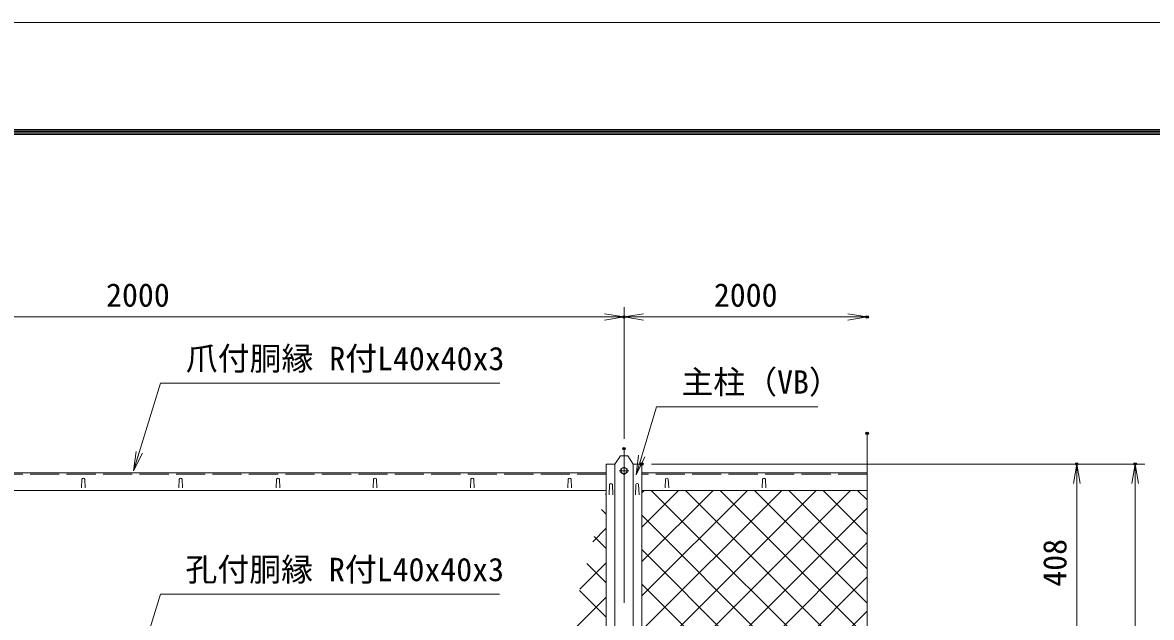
# Model space of a CAD drawing. Units: millimetres, scale not verified. Extents: x -4200 to 4200, y -2970 to 2970.
# Drawn here: x -2622 to -300, y 1747 to 2970 of the extents above; entities that cross this region are included whole.
import ezdxf
from ezdxf.enums import TextEntityAlignment as Align

# ---------------------------------------------------------------- set-up
doc = ezdxf.new("R2010")
doc.units = ezdxf.units.MM
doc.header["$LTSCALE"] = 10
doc.header["$PDMODE"] = 32
doc.header["$PDSIZE"] = 5
doc.linetypes.add('DASHED', pattern=[7.5, 6, -1.5])
doc.linetypes.add('USER1', pattern=[50.8, 31.75, -6.35, 6.35, -6.35])
for name, color, linetype, lineweight in [('0-0_D-STR1', 1, 'Continuous', 18), ('0-1_D-BMK', 2, 'USER1', 13), ('0-2_D-STR-DIM', 7, 'Continuous', 13), ('0-3_D-STR3', 3, 'Continuous', 13), ('0-7_D-STR-TXT', 7, 'Continuous', 13), ('0-8_0', 7, 'Continuous', 18), ('0-B_D-STR2', 7, 'Continuous', 13), ('0-C_D-TTL', 7, 'Continuous', 18)]:
    doc.layers.add(name, color=color, linetype=linetype, lineweight=lineweight)
doc.layers.add('0-9_Defpoints', color=7, linetype='Continuous')
doc.styles.add('ＭＳ ゴシック', font='')
doc.styles.get('ＭＳ ゴシック').set_extended_font_data('MS Gothic')

# ---------------------------------------------------------------- blocks, each defined once
blk = doc.blocks.new('_Open')
at = {"layer": '0-8_0'}
blk.add_line((-10, 1.667), (0, 0), dxfattribs=at)
blk.add_lwpolyline([(-10, -1.667), (0, 0), (-10, 0)], dxfattribs=at)

msp = doc.modelspace()

# ---------------------------------------------------------------- linework, layer by layer
at = {"layer": '0-0_D-STR1'}
for p, q in [((-1421.47, 2044.15), (-3359.97, 2044.15)), ((-1421.47, -506.02), (-1421.47, 2061.82)), ((-1403.97, -506.02), (-1403.97, 2061.82)), ((-1365.97, -506.02), (-1365.97, 2061.82)), ((-1348.47, -506.02), (-1348.47, 2061.82)), ((-884.97, 2044.15), (-1348.47, 2044.15)), ((-2499.97, 2031.02), (-2500.72, 2013.26)), ((-2493.97, 2031.02), (-2493.22, 2013.26)), ((-2299.97, 2031.02), (-2300.72, 2013.26)), ((-2293.97, 2031.02), (-2293.22, 2013.26)), ((-2099.97, 2031.02), (-2100.72, 2013.26)), ((-2093.97, 2031.02), (-2093.22, 2013.26)), ((-1899.97, 2031.02), (-1900.72, 2013.26)), ((-1893.97, 2031.02), (-1893.22, 2013.26)), ((-1699.97, 2031.02), (-1700.72, 2013.26)), ((-1693.97, 2031.02), (-1693.22, 2013.26)), ((-1499.97, 2031.02), (-1500.72, 2013.26)), ((-1493.97, 2031.02), (-1493.22, 2013.26)), ((-1414.97, 2019.9), (-1415.72, 1998.4)), ((-1408.97, 2019.9), (-1408.22, 1998.4)), ((-1360.97, 2019.9), (-1361.72, 1998.4)), ((-1354.97, 2019.9), (-1354.22, 1998.4)), ((-1299.97, 2031.02), (-1300.72, 2013.26)), ((-1293.97, 2031.02), (-1293.22, 2013.26)), ((-1099.97, 2031.02), (-1100.72, 2013.26)), ((-1093.97, 2031.02), (-1093.22, 2013.26)), ((-1421.47, 2007.89), (-3359.97, 2007.89)), ((-884.97, 2007.89), (-1348.47, 2007.89))]:
    msp.add_line(p, q, dxfattribs=at)
at = {"layer": '0-0_D-STR1', "linetype": 'DASHED'}
for p, q in [((-1421.47, 2041.43), (-3359.97, 2041.43)), ((-884.97, 2041.43), (-1348.47, 2041.43))]:
    msp.add_line(p, q, dxfattribs=at)
at = {"layer": '0-0_D-STR1'}
msp.add_lwpolyline([(-1421.47, 2061.82), (-1403.97, 2061.82), (-1392.47, 2078.72), (-1377.47, 2078.72), (-1365.97, 2061.82), (-1348.47, 2061.82)], dxfattribs=at)
for centre in [(-2496.97, 2029.77), (-2296.97, 2029.77), (-2096.97, 2029.77), (-1896.97, 2029.77), (-1696.97, 2029.77), (-1496.97, 2029.77), (-1411.97, 2018.65), (-1357.97, 2018.65), (-1296.97, 2029.77), (-1096.97, 2029.77)]:
    msp.add_arc(centre, 3.25, 22.61986, 157.38014, dxfattribs=at)
at = {"layer": '0-1_D-BMK'}
for p, q in [((-1384.97, 2093.79), (-1384.97, -521.02)), ((-1374.97, 2048.22), (-1394.97, 2048.22))]:
    msp.add_line(p, q, dxfattribs=at)
at = {"layer": '0-2_D-STR-DIM'}
for p, q in [((-1384.97, 2113.79), (-1384.97, 2384.48)), ((-1384.97, 2113.79), (-1384.97, 2384.48)), ((-3384.97, 2364.48), (-1384.97, 2364.48)), ((-1384.97, 2364.48), (-884.97, 2364.48)), ((-884.97, 2125.14), (-884.97, 784.63)), ((-1328.47, 2061.82), (-433.93, 2061.82)), ((-1328.47, 2061.82), (-313.93, 2061.82)), ((-453.93, 1653.98), (-453.93, 2061.82)), ((-333.93, -206.02), (-333.93, 2061.82))]:
    msp.add_line(p, q, dxfattribs=at)
at = {"layer": '0-3_D-STR3'}
for p, q in [((-1384.97, 2055.73), (-1391.47, 2051.98)), ((-1391.47, 2051.98), (-1391.47, 2044.47)), ((-1391.47, 2044.47), (-1384.97, 2040.72)), ((-1378.47, 2051.98), (-1384.97, 2055.73)), ((-1384.97, 2040.72), (-1378.47, 2044.47)), ((-1378.47, 2044.47), (-1378.47, 2051.98))]:
    msp.add_line(p, q, dxfattribs=at)
msp.add_circle((-1384.97, 2048.22), 6.25, dxfattribs=at)
at = {"layer": '0-7_D-STR-TXT'}
for points in [[(-1640.43, 2228.02), (-2338.3, 2228.02), (-2393.31, 2049.8)], [(-986.58, 2179.73), (-1317.96, 2179.73), (-1359.65, 2042.06)], [(-1641.19, 1794.1), (-2338.3, 1794.1), (-2393.31, 1615.89)]]:
    msp.add_lwpolyline(points, dxfattribs=at)
at = {"layer": '0-9_Defpoints'}
for p in [(-1384.97, 2364.48), (-884.97, 2364.48), (-884.97, 2125.14), (-1384.97, 2093.79), (-1348.47, 2061.82), (-453.93, 2061.82), (-333.93, 2061.82)]:
    msp.add_point(p, dxfattribs=at)
at = {"layer": '0-B_D-STR2'}
for p, q in [((-1423.22, 1998.81), (-1421.47, 2000.56)), ((-1348.47, 2002.85), (-1343.43, 2007.89)), ((-1348.47, 1932.14), (-1272.72, 2007.89)), ((-1348.47, 1861.42), (-1202.01, 2007.89)), ((-1348.47, 1790.71), (-1131.3, 2007.89)), ((-1348.47, 1720), (-1060.58, 2007.89)), ((-1348.47, 1649.29), (-989.87, 2007.89)), ((-884.97, 1634.57), (-1258.3, 2007.89)), ((-884.97, 1705.28), (-1187.59, 2007.89)), ((-884.97, 1775.99), (-1116.88, 2007.89)), ((-884.97, 1846.7), (-1046.16, 2007.89)), ((-884.97, 1917.41), (-975.45, 2007.89)), ((-884.97, 1988.12), (-904.74, 2007.89)), ((-1421.47, 1958.94), (-1431.35, 1968.81)), ((-1005.81, 1613.98), (-1348.47, 1956.65)), ((-1449.51, 1901.82), (-1421.47, 1929.85)), ((-1421.47, 1888.23), (-1446.43, 1913.18)), ((-1076.52, 1613.98), (-1348.47, 1885.94)), ((-1171.66, 1613.98), (-884.97, 1900.66)), ((-1475.79, 1804.82), (-1421.47, 1859.14)), ((-1421.47, 1817.52), (-1461.5, 1857.55)), ((-1147.23, 1613.98), (-1348.47, 1815.23)), ((-1100.94, 1613.98), (-884.97, 1829.95)), ((-1502.08, 1707.82), (-1421.47, 1788.42)), ((-1421.47, 1746.81), (-1476.58, 1801.91)), ((-1030.23, 1613.98), (-884.97, 1759.24))]:
    msp.add_line(p, q, dxfattribs=at)
for points in [[(-1348.47, 1578.58), (-1325.08, 1601.98), (-1316.08, 1610.98), (-1313.08, 1613.98), (-919.16, 2007.89)], [(-931.09, 1609.98), (-932.09, 1610.98), (-935.09, 1613.98), (-1329.01, 2007.89)], [(-1348.47, 1507.87), (-1282.37, 1573.98), (-1254.37, 1601.98), (-1245.37, 1610.98), (-1242.37, 1613.98), (-884.97, 1971.37)]]:
    msp.add_lwpolyline(points, dxfattribs=at)
at = {"layer": '0-C_D-TTL', "color": 2}
msp.add_lwpolyline([(-4200, 2970), (4200, 2970), (4200, -2970), (-4200, -2970)], close=True, dxfattribs=at)
at = {"layer": '0-C_D-TTL'}
for points in [[(-3930, 2750), (3930, 2750), (3930, -2750), (-3930, -2750)], [(-3927.5, 2747.5), (3927.5, 2747.5), (3927.5, -2747.5), (-3927.5, -2747.5)], [(-3925, 2745), (3925, 2745), (3925, -2745), (-3925, -2745)], [(-3922.5, 2742.5), (3922.5, 2742.5), (3922.5, -2742.5), (-3922.5, -2742.5)], [(-3920, 2740), (3920, 2740), (3920, -2740), (-3920, -2740)]]:
    msp.add_lwpolyline(points, close=True, dxfattribs=at)

# ---------------------------------------------------------------- block references
at = {"layer": '0-2_D-STR-DIM', "xscale": 4, "yscale": 4}
for p in [(-1384.97, 2364.48), (-884.97, 2364.48)]:
    msp.add_blockref('_Open', p, dxfattribs=at)
for p, rotation in [((-1384.97, 2364.48), 180), ((-453.93, 2061.82), 90), ((-333.93, 2061.82), 90)]:
    msp.add_blockref('_Open', p, dxfattribs=dict(at, rotation=rotation))
at = {"layer": '0-7_D-STR-TXT', "xscale": 4, "yscale": 4}
for p, rotation in [((-2393.9, 2047.89), 252.84683), ((-1360.23, 2040.15), 253.14944)]:
    msp.add_blockref('_Open', p, dxfattribs=dict(at, rotation=rotation))

# ---------------------------------------------------------------- texts
at = {"layer": '0-2_D-STR-DIM', "style": 'ＭＳ ゴシック'}
for p in [(-2450.24, 2371.22), (-1200.24, 2371.22)]:
    msp.add_text('2000', height=48.09, dxfattribs=at).set_placement(p, align=Align.BOTTOM_LEFT)
msp.add_text('408', height=48.09, rotation=90, dxfattribs=at).set_placement((-460.68, 1809.78), align=Align.BOTTOM_LEFT)
at = {"layer": '0-7_D-STR-TXT', "style": 'ＭＳ ゴシック'}
for s, p in [('爪付胴縁 R付L40x40x3', (-2286.36, 2240.6)), ('主柱（VB）', (-1267.03, 2192.31)), ('孔付胴縁 R付L40x40x3', (-2287.13, 1806.69))]:
    msp.add_text(s, height=48.09, dxfattribs=at).set_placement(p, align=Align.BOTTOM_LEFT)

doc.saveas('drawing.dxf')
